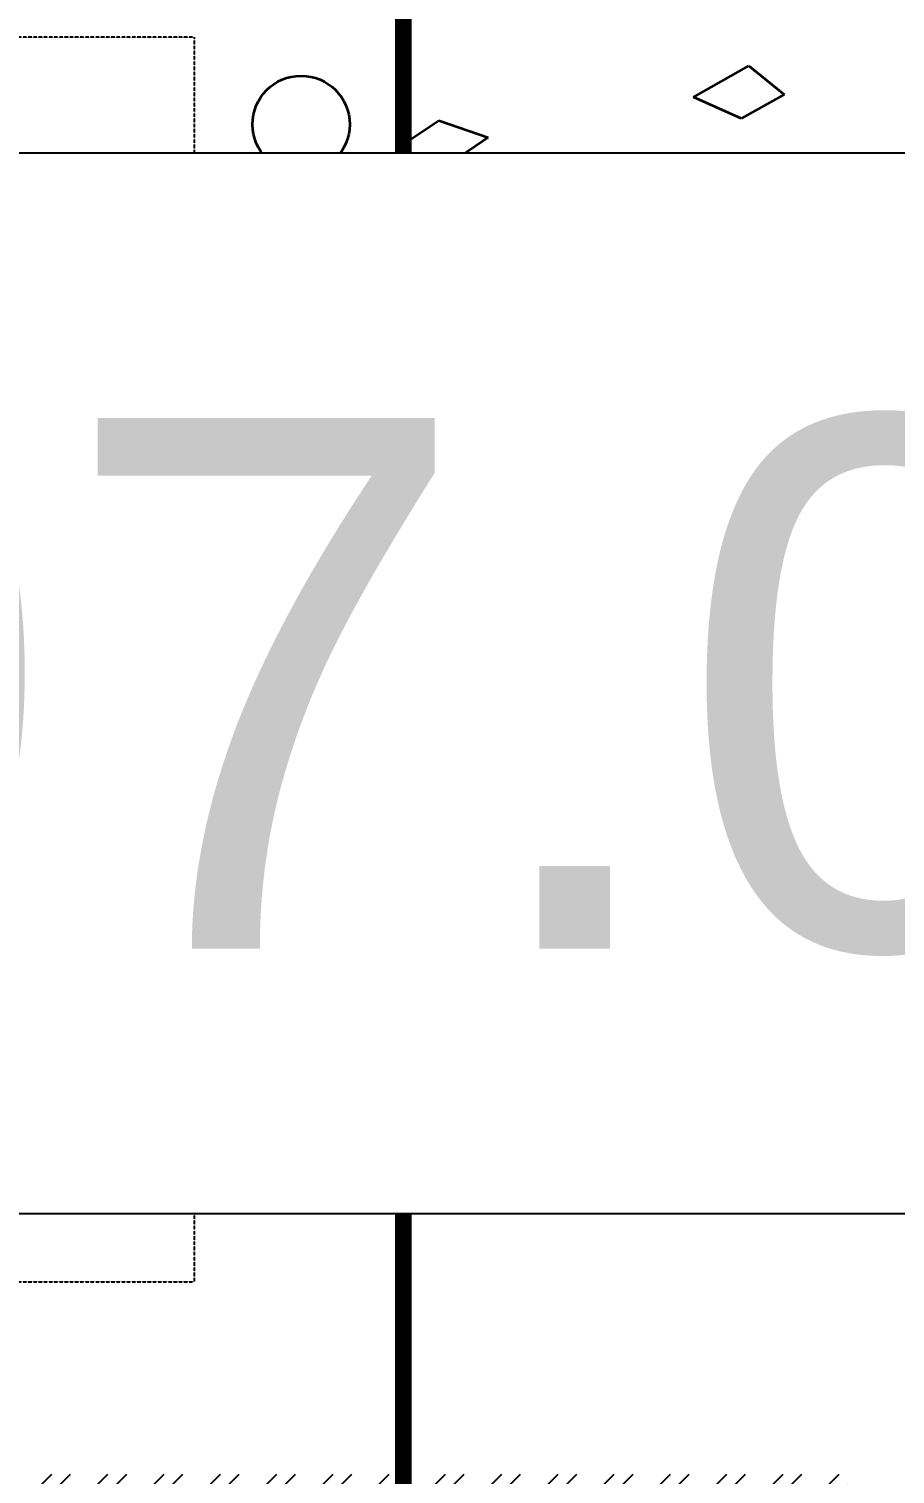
# Model space of a CAD drawing. Header units: millimetres. Extents: x -179928 to 528275, y -469666 to 511935.
# Drawn here: x 229321 to 231395, y 26643 to 30103 of the extents above; entities that cross this region are included whole.
import ezdxf

# ---------------------------------------------------------------- set-up
doc = ezdxf.new("R2010")
doc.units = ezdxf.units.MM
doc.linetypes.add('DASHED', pattern=[0.75, 0.5, -0.25])
for name, color, linetype in [('ad-Elevation 10', 8, 'Continuous'), ('ad-Furniture', 8, 'Continuous'), ('ad-Lvl-Plinth', 30, 'Continuous'), ('ad-Primary Roof', 5, 'Continuous'), ('ad-Wall hatch', 8, 'Continuous')]:
    doc.layers.add(name, color=color, linetype=linetype)
doc.layers.add('ad-Landscape', color=94, linetype='Continuous', lineweight=35)
doc.styles.add('Sections_The woods Site plan_Entrances$0$Standard', font='arial.ttf')
doc.styles.get("Standard").update_dxf_attribs({"font": 'arial.ttf'})

# ---------------------------------------------------------------- blocks, each defined once
blk = doc.blocks.new('zw$140E')
at = {"layer": 'ad-Furniture', "linetype": 'ByBlock'}
for p, q in [((-211.8, 241.6), (-223.2, 224.5)), ((-183.3, 246.4), (-213.7, 222.6)), ((-188.1, 255.9), (-211.8, 241.6)), ((-154.8, 289.1), (-188.1, 255.9)), ((-164.3, 241.6), (-161.5, 203.6)), ((-142.5, 246.4), (-154.8, 289.1)), ((-135.8, 236.9), (-142.5, 246.4)), ((-292.6, 181.8), (-294.5, 162.8)), ((-259.3, 194.1), (-292.6, 181.8)), ((-283.1, 179.9), (-283.1, 179.9)), ((-223.2, 224.5), (-259.3, 194.1)), ((-112.1, 210.3), (-135.8, 236.9)), ((-88.3, 177), (-112.1, 210.3)), ((-382.8, 122.9), (-401.8, 118.1)), ((-370.5, 129.5), (-382.8, 122.9)), ((-349.6, 137.1), (-370.5, 129.5)), ((-318.2, 148.5), (-349.6, 137.1)), ((-349.6, 137.1), (-302.1, 124.8)), ((-294.5, 162.8), (-318.2, 148.5)), ((-318.2, 148.5), (-308.7, 146.6)), ((-308.7, 146.6), (-289.7, 141.9)), ((-302.1, 124.8), (-292.6, 132.4)), ((-66.5, 143.8), (-88.3, 177)), ((-28.5, 96.3), (-66.5, 143.8)), ((-401.8, 118.1), (-435.1, 103.9)), ((-435.1, 103.9), (-427.5, 84.9)), ((-435.1, 103.9), (-435.1, 103.9)), ((-427.5, 84.9), (-413.2, 61.1)), ((-413.2, 61.1), (-403.7, 61.1)), ((-403.7, 61.1), (-397.1, 48.8)), ((-245.1, 75.4), (-280.2, 91.5)), ((-216.6, 77.3), (-245.1, 75.4)), ((-245.1, 75.4), (-211.8, 48.8)), ((-192.8, 53.5), (-216.6, 77.3)), ((-17.1, 56.4), (-28.5, 96.3)), ((-397.1, 48.8), (-389.5, 37.4)), ((-389.5, 37.4), (-375.2, 15.5)), ((-375.2, 15.5), (-370.5, -5.4)), ((-375.2, 15.5), (-375.2, 15.5)), ((-211.8, 48.8), (-197.6, 37.4)), ((-197.6, 37.4), (-175.7, 1.3)), ((-133, 13.6), (-192.8, 53.5)), ((-175.7, 1.3), (-169.1, -10.1)), ((-17.1, 18.4), (-52.2, 34.5)), ((0, 4.1), (-42.7, -14.9)), ((-19, 46.9), (-17.1, 56.4)), ((-12.3, 37.4), (-19, 46.9)), ((20.9, 18.4), (-12.3, 37.4)), ((-12.3, -13), (30.4, 8.9)), ((30.4, 8.9), (20.9, 18.4)), ((-370.5, -5.4), (-346.7, -29.1)), ((-346.7, -29.1), (-340.1, -51)), ((-346.7, -29.1), (-346.7, -29.1)), ((-340.1, -51), (-332.5, -57.6)), ((-332.5, -57.6), (-325.8, -69)), ((-173.8, -73.8), (-159.6, -57.6)), ((-126.3, -46.2), (-140.6, -62.4)), ((-112.1, -67.1), (-97.8, -43.4)), ((-97.8, -43.4), (-55.1, -24.4)), ((-55.1, -24.4), (-12.3, -13)), ((-325.8, -69), (-311.6, -92.8)), ((-311.6, -92.8), (-297.3, -114.6)), ((-297.3, -114.6), (-289.7, -126)), ((-183.3, -119.4), (-175.7, -92.8)), ((-183.3, -119.4), (-166.2, -95.6)), ((-175.7, -92.8), (-173.8, -73.8)), ((-166.2, -95.6), (-154.8, -76.6)), ((-140.6, -62.4), (-154.8, -76.6)), ((-154.8, -76.6), (-123.5, -73.8)), ((-123.5, -73.8), (-112.1, -67.1)), ((-289.7, -126), (-249.8, -173.5)), ((-249.8, -173.5), (-237.5, -157.4)), ((-237.5, -157.4), (-226.1, -149.8)), ((-226.1, -149.8), (-204.2, -133.6)), ((-204.2, -133.6), (-183.3, -119.4))]:
    blk.add_line(p, q, dxfattribs=at)
blk = doc.blocks.new('zw$B417')
at = {"layer": 'ad-Furniture', "lineweight": 5, "ltscale": 1.8, "transparency": 33554559}
h = blk.add_hatch(color=256, dxfattribs=at)
h.dxf.hatch_style = 1
h.paths.add_polyline_path([(-640, 300), (-700, 300), (-700, -300), (-640, -300)])
h = blk.add_hatch(color=256, dxfattribs=at)
h.dxf.hatch_style = 1
h.paths.add_polyline_path([(640, 300), (-640, 300), (-640, 254.3), (-630, 254.3), (-630, 290), (630, 290), (630, 254.3), (640, 254.3)])
h.paths.add_polyline_path([(-630, 227.9), (-640, 227.9), (-640, -227.9), (-630, -227.9)])
h.paths.add_polyline_path([(-630, -254.3), (-640, -254.3), (-640, -300), (640, -300), (640, -254.3), (630, -254.3), (630, -290), (-630, -290)])
h.paths.add_polyline_path([(640, 227.9), (630, 227.9), (630, -227.9), (640, -227.9)])
h = blk.add_hatch(color=256, dxfattribs=at)
h.dxf.hatch_style = 1
h.paths.add_polyline_path([(630, 227.9), (614.7, 227.9), (614.7, 254.3), (630, 254.3), (630, 290), (-630, 290), (-630, 254.3), (-614.7, 254.3), (-614.7, 227.9), (-630, 227.9), (-630, -227.9), (-614.7, -227.9), (-614.7, -254.3), (-630, -254.3), (-630, -290), (630, -290), (630, -254.3), (614.7, -254.3), (614.7, -227.9), (630, -227.9)])
at = {"layer": 'ad-Furniture', "lineweight": 5, "ltscale": 0.1, "transparency": 33554585}
h = blk.add_hatch(dxfattribs=at)
h.set_pattern_fill('ANSI36', color=256, scale=150)
h.set_pattern_definition([(45, (-630, -90), (9.9437, 36.4602), [46.875, -9.375, 0, -9.375])])
h.paths.add_polyline_path([(-630, -227.9), (-614.7, -227.9), (-614.7, -254.3), (-630, -254.3), (-630, -290), (630, -290), (630, -54.3), (614.7, -54.3), (614.7, -27.9), (630, -27.9), (630, 227.9), (614.7, 227.9), (614.7, 254.3), (630, 254.3), (630, 290), (-630, 290), (-630, 254.3), (-614.7, 254.3), (-614.7, 227.9), (-630, 227.9)])
at = {"layer": 'ad-Furniture', "lineweight": 5, "ltscale": 1.8, "transparency": 33554559}
h = blk.add_hatch(color=256, dxfattribs=at)
h.dxf.hatch_style = 1
h.paths.add_polyline_path([(700, 300), (640, 300), (640, -300), (700, -300)])
at = {"layer": 'ad-Furniture', "lineweight": 13, "ltscale": 1.8}
for p, q in [((-700, 300), (-700, -300)), ((700, 300), (-700, 300)), ((-640, 300), (-640, -300)), ((640, -300), (640, 300)), ((700, -300), (700, 300)), ((-700, -300), (700, -300))]:
    blk.add_line(p, q, dxfattribs=at)
at = {"layer": 'ad-Furniture', "lineweight": 5, "ltscale": 1.8}
for points in [[(630, 254.3), (630, 290), (-630, 290), (-630, 254.3)], [(-630, 227.9), (-630, -227.9)], [(630, -227.9), (630, 227.9)], [(-630, -254.3), (-630, -290), (630, -290), (630, -254.3)]]:
    blk.add_lwpolyline(points, dxfattribs=at)
for points in [[(-640, 254.3), (-614.7, 254.3), (-614.7, 227.9), (-640, 227.9)], [(640, 254.3), (614.7, 254.3), (614.7, 227.9), (640, 227.9)], [(-640, -254.3), (-614.7, -254.3), (-614.7, -227.9), (-640, -227.9)], [(640, -254.3), (614.7, -254.3), (614.7, -227.9), (640, -227.9)]]:
    blk.add_lwpolyline(points, close=True, dxfattribs=at)
for centre in [(-627.3, 241.1), (627.3, 241.1), (-627.3, -241.1), (627.3, -241.1)]:
    blk.add_circle(centre, 8.08, dxfattribs=at)
at = {"layer": 'ad-Furniture', "xscale": 0.5837352507875139, "yscale": 0.5837352507875139, "zscale": 0.5837352507875139, "rotation": 350.4651055958084}
for p in [(-219.9, -175.7), (460.6, -202.7), (-354.9, -211.7), (552.4, -226.1)]:
    blk.add_blockref('zw$140E', p, dxfattribs=at)
at = {"layer": 'ad-Furniture', "insert": (43.8, -10.5), "char_height": 50, "width": 284.463, "attachment_point": 5, "rotation": 270}
blk.add_mtext('SWING', dxfattribs=at)
blk = doc.blocks.new('zw$DAD3')
at = {"layer": 'ad-Elevation 10', "linetype": 'DASHED'}
blk.add_lwpolyline([(0, -2980), (3365, -2980), (3365, 0), (0, 0)], close=True, dxfattribs=at)
for points in [[(0, -943.3), (3365, -943.3)], [(0, -1043.3), (3365, -1043.3)], [(0, -1936.7), (3365, -1936.7)], [(0, -2036.7), (3365, -2036.7)]]:
    blk.add_lwpolyline(points, dxfattribs=at)
blk = doc.blocks.new('zw$66EE')
at = {"layer": 'ad-Furniture', "rotation": 90}
blk.add_blockref('zw$B417', (7275, 6695), dxfattribs=at)
at = {"layer": 'ad-Furniture', "rotation": 359.9999999999997}
blk.add_blockref('zw$DAD3', (3610, 8185), dxfattribs=at)
blk = doc.blocks.new('zw$6266')
at = {"layer": 'ad-Wall hatch', "transparency": 33554610}
h = blk.add_hatch(dxfattribs=at)
h.set_pattern_fill('ANSI32', color=256, scale=10)
h.set_pattern_definition([(45, (388744.33, 102900.03), (-67.35192, 67.35192), []), (45, (388789.235, 102900.03), (-67.35192, 67.35192), [])])
h.paths.add_polyline_path([(230, 8875), (230, 9105), (0, 9105), (0, 8645), (2830, 8645), (2830, 4745), (0, 4745), (0, 0), (9240, 0), (9240, 230), (8540, 230), (8540, 4745), (4780, 4745), (4780, 4515), (4995, 4515), (4995, 3930), (5110, 3930), (5110, 4630), (8310, 4630), (8310, 3130), (6860, 3130), (6860, 3015), (8310, 3015), (8310, 230), (5110, 230), (5110, 3015), (6060, 3015), (6060, 3130), (4995, 3130), (4995, 230), (230, 230), (230, 4515), (3880, 4515), (3880, 4745), (3060, 4745), (3060, 8875)])
blk = doc.blocks.new('A$Ca594aa6c')
at = {"layer": 'ad-Primary Roof', "linetype": 'DASHED', "ltscale": 2, "const_width": 40}
blk.add_lwpolyline([(7475, -4000), (7475, -10550)], dxfattribs=at)
blk = doc.blocks.new('1625W-Roof Plan')
blk.add_blockref('A$Ca594aa6c', (0, 13620))
blk = doc.blocks.new('1625_West Villa')
at = {"layer": 'ad-Furniture'}
blk.add_blockref('zw$66EE', (0, 0), dxfattribs=at)
blk.add_blockref('zw$6266', (0, 0))
blk.add_blockref('1625W-Roof Plan', (0, 0))
blk = doc.blocks.new("All Plot's Villa Plans")
at = {"ltscale": 5}
blk.add_blockref('1625_West Villa', (222742.3, 21898.3), dxfattribs=at)
blk = doc.blocks.new('qerfefr')
at = {"layer": 'ad-Landscape', "color": 96, "ltscale": 1.622888}
for p, q in [((260796.6189, 1945719.5951, 129.9135), (260796.7307, 1945719.6325, 129.9135)), ((260796.7307, 1945719.6325, 129.9135), (260796.834, 1945719.5618, 129.9135)), ((260796.6899, 1945719.5119, 129.9135), (260796.6189, 1945719.5951, 129.9135)), ((260796.834, 1945719.5618, 129.9135), (260796.6899, 1945719.5119, 129.9135)), ((260797.3336, 1945719.526, 129.9135), (260797.4812, 1945719.5641, 129.9135)), ((260797.4812, 1945719.5641, 129.9135), (260797.5452, 1945719.4755, 129.9135)), ((260797.4308, 1945719.4472, 129.9135), (260797.3336, 1945719.526, 129.9135)), ((260797.5452, 1945719.4755, 129.9135), (260797.4308, 1945719.4472, 129.9135)), ((260797.2202, 1945719.1891, 129.9135), (260797.2151, 1945719.2983, 129.9135)), ((260797.2151, 1945719.2983, 129.9135), (260797.3263, 1945719.2594, 129.9135)), ((260797.3263, 1945719.2594, 129.9135), (260797.3646, 1945719.1402, 129.9135)), ((260797.3646, 1945719.1402, 129.9135), (260797.2202, 1945719.1891, 129.9135)), ((260795.776, 1945718.6812, 129.9135), (260795.8581, 1945718.7757, 129.9135)), ((260795.8581, 1945718.7757, 129.9135), (260795.8911, 1945718.6269, 129.9135)), ((260795.4969, 1945718.6254, 129.9135), (260795.579, 1945718.7199, 129.9135)), ((260795.579, 1945718.7199, 129.9135), (260795.612, 1945718.571, 129.9135)), ((260795.8004, 1945718.5659, 129.9135), (260795.776, 1945718.6812, 129.9135)), ((260795.5213, 1945718.51, 129.9135), (260795.4969, 1945718.6254, 129.9135)), ((260795.8911, 1945718.6269, 129.9135), (260795.8004, 1945718.5659, 129.9135)), ((260795.612, 1945718.571, 129.9135), (260795.5213, 1945718.51, 129.9135)), ((260796.0865, 1945718.4361, 129.9135), (260796.1304, 1945718.5534, 129.9135)), ((260796.1304, 1945718.5534, 129.9135), (260796.2134, 1945718.4255, 129.9135)), ((260796.1497, 1945718.3366, 129.9135), (260796.0865, 1945718.4361, 129.9135)), ((260796.2134, 1945718.4255, 129.9135), (260796.1497, 1945718.3366, 129.9135)), ((260795.8179, 1945718.3234, 129.9135), (260795.9187, 1945718.3976, 129.9135)), ((260795.9187, 1945718.3976, 129.9135), (260795.9184, 1945718.2452, 129.9135)), ((260795.8165, 1945718.2055, 129.9135), (260795.8179, 1945718.3234, 129.9135)), ((260795.5811, 1945718.2341, 129.9135), (260795.6894, 1945718.297, 129.9135)), ((260795.6894, 1945718.297, 129.9135), (260795.6725, 1945718.1454, 129.9135)), ((260795.9184, 1945718.2452, 129.9135), (260795.8165, 1945718.2055, 129.9135)), ((260795.5669, 1945718.1171, 129.9135), (260795.5811, 1945718.2341, 129.9135)), ((260795.9706, 1945718.1372, 129.9135), (260796.0527, 1945718.2316, 129.9135)), ((260796.0527, 1945718.2316, 129.9135), (260796.0857, 1945718.0828, 129.9135)), ((260795.3259, 1945718.1223, 129.9135), (260795.4305, 1945718.191, 129.9135)), ((260795.4305, 1945718.191, 129.9135), (260795.4219, 1945718.0388, 129.9135)), ((260795.6725, 1945718.1454, 129.9135), (260795.5669, 1945718.1171, 129.9135)), ((260795.995, 1945718.0218, 129.9135), (260795.9706, 1945718.1372, 129.9135)), ((260795.3181, 1945718.0047, 129.9135), (260795.3259, 1945718.1223, 129.9135)), ((260796.0857, 1945718.0828, 129.9135), (260795.995, 1945718.0218, 129.9135)), ((260795.4219, 1945718.0388, 129.9135), (260795.3181, 1945718.0047, 129.9135)), ((260795.4519, 1945717.9571, 129.9135), (260795.5583, 1945718.0231, 129.9135)), ((260795.5583, 1945718.0231, 129.9135), (260795.5458, 1945717.8711, 129.9135))]:
    blk.add_line(p, q, dxfattribs=at)
at = {"layer": 'ad-Landscape', "color": 98, "ltscale": 1.622888}
for p, q in [((260797.1579, 1945718.3247, 129.9135), (260797.1221, 1945718.4446, 129.9135)), ((260797.1221, 1945718.4446, 129.9135), (260797.2655, 1945718.3928, 129.9135)), ((260797.2655, 1945718.3928, 129.9135), (260797.2684, 1945718.2835, 129.9135)), ((260797.2684, 1945718.2835, 129.9135), (260797.1579, 1945718.3247, 129.9135)), ((260797.4799, 1945718.1179, 129.9135), (260797.4559, 1945718.2408, 129.9135)), ((260797.4559, 1945718.2408, 129.9135), (260797.5935, 1945718.1752, 129.9135)), ((260796.3249, 1945718.0025, 129.9135), (260796.3375, 1945718.127, 129.9135)), ((260796.3375, 1945718.127, 129.9135), (260796.4503, 1945718.0245, 129.9135)), ((260797.3142, 1945717.9311, 129.9135), (260797.3148, 1945718.0563, 129.9135)), ((260797.3148, 1945718.0563, 129.9135), (260797.4369, 1945717.9651, 129.9135)), ((260796.4114, 1945717.9223, 129.9135), (260796.3249, 1945718.0025, 129.9135)), ((260796.4503, 1945718.0245, 129.9135), (260796.4114, 1945717.9223, 129.9135)), ((260796.9164, 1945717.8563, 129.9135), (260796.9288, 1945717.9808, 129.9135)), ((260796.9288, 1945717.9808, 129.9135), (260797.0418, 1945717.8785, 129.9135)), ((260795.4411, 1945717.8396, 129.9135), (260795.4519, 1945717.9571, 129.9135)), ((260797.408, 1945717.8596, 129.9135), (260797.3142, 1945717.9311, 129.9135)), ((260795.9794, 1945717.7881, 129.9135), (260796.0416, 1945717.8967, 129.9135)), ((260796.0416, 1945717.8967, 129.9135), (260796.1029, 1945717.7571, 129.9135)), ((260796.4395, 1945717.7906, 129.9135), (260796.4761, 1945717.9103, 129.9135)), ((260796.4761, 1945717.9103, 129.9135), (260796.5668, 1945717.7878, 129.9135)), ((260796.7227, 1945717.7797, 129.9135), (260796.7404, 1945717.9036, 129.9135)), ((260796.7404, 1945717.9036, 129.9135), (260796.8489, 1945717.7964, 129.9135)), ((260795.5458, 1945717.8711, 129.9135), (260795.4411, 1945717.8396, 129.9135)), ((260795.7222, 1945717.7777, 129.9135), (260795.7894, 1945717.8832, 129.9135)), ((260795.7894, 1945717.8832, 129.9135), (260795.8441, 1945717.7409, 129.9135)), ((260797.0418, 1945717.8785, 129.9135), (260797.003, 1945717.7762, 129.9135)), ((260797.003, 1945717.7762, 129.9135), (260796.9164, 1945717.8563, 129.9135)), ((260796.1879, 1945717.7158, 129.9135), (260796.27, 1945717.8103, 129.9135)), ((260796.27, 1945717.8103, 129.9135), (260796.303, 1945717.6614, 129.9135)), ((260796.5088, 1945717.6952, 129.9135), (260796.4395, 1945717.7906, 129.9135)), ((260796.8489, 1945717.7964, 129.9135), (260796.8057, 1945717.696, 129.9135)), ((260795.7634, 1945717.6672, 129.9135), (260795.7222, 1945717.7777, 129.9135)), ((260796.0258, 1945717.6797, 129.9135), (260795.9794, 1945717.7881, 129.9135)), ((260796.1029, 1945717.7571, 129.9135), (260796.0258, 1945717.6797, 129.9135)), ((260796.5668, 1945717.7878, 129.9135), (260796.5088, 1945717.6952, 129.9135)), ((260796.8057, 1945717.696, 129.9135), (260796.7227, 1945717.7797, 129.9135)), ((260795.8441, 1945717.7409, 129.9135), (260795.7634, 1945717.6672, 129.9135)), ((260796.2122, 1945717.6004, 129.9135), (260796.1879, 1945717.7158, 129.9135)), ((260796.303, 1945717.6614, 129.9135), (260796.2122, 1945717.6004, 129.9135))]:
    blk.add_line(p, q, dxfattribs=at)
at = {"layer": 'ad-Landscape', "color": 96, "ltscale": 1.622888}
blk.add_circle((260796.4099, 1945719.7098, 129.9135), 0.1164, dxfattribs=at)
blk = doc.blocks.new('zw$E387')
at = {"color": 6, "xscale": 999.9541051248865, "yscale": 999.9541051248865, "zscale": 999.9541051248865, "rotation": 15.20137085992778}
blk.add_blockref('qerfefr', (258738483.7, -1945904237.9, 863692.8), dxfattribs=at)
blk = doc.blocks.new('zw$63CD')
at = {"layer": 'ad-Lvl-Plinth', "insert": (236117.3, -70891), "char_height": 1269.985, "width": 5416.267, "attachment_point": 5, "style": 'Sections_The woods Site plan_Entrances$0$Standard', "bg_fill": 19, "box_fill_scale": 1.5, "bg_fill_color": 257, "bg_fill_transparency": 0}
blk.add_mtext('\\pxt4;497.02', dxfattribs=at)

msp = doc.modelspace()

# ---------------------------------------------------------------- block references
at = {"ltscale": 5}
msp.add_blockref("All Plot's Villa Plans", (0, 0), dxfattribs=at)

# ---------------------------------------------------------------- next in the draw order: block references
msp.add_blockref('zw$E387', (0, 0), dxfattribs=at)

# ---------------------------------------------------------------- next in the draw order: block references
at = {"layer": 'ad-Lvl-Plinth', "ltscale": 5}
msp.add_blockref('zw$63CD', (-5982.9, 99418.6), dxfattribs=at)

doc.saveas('drawing.dxf')
